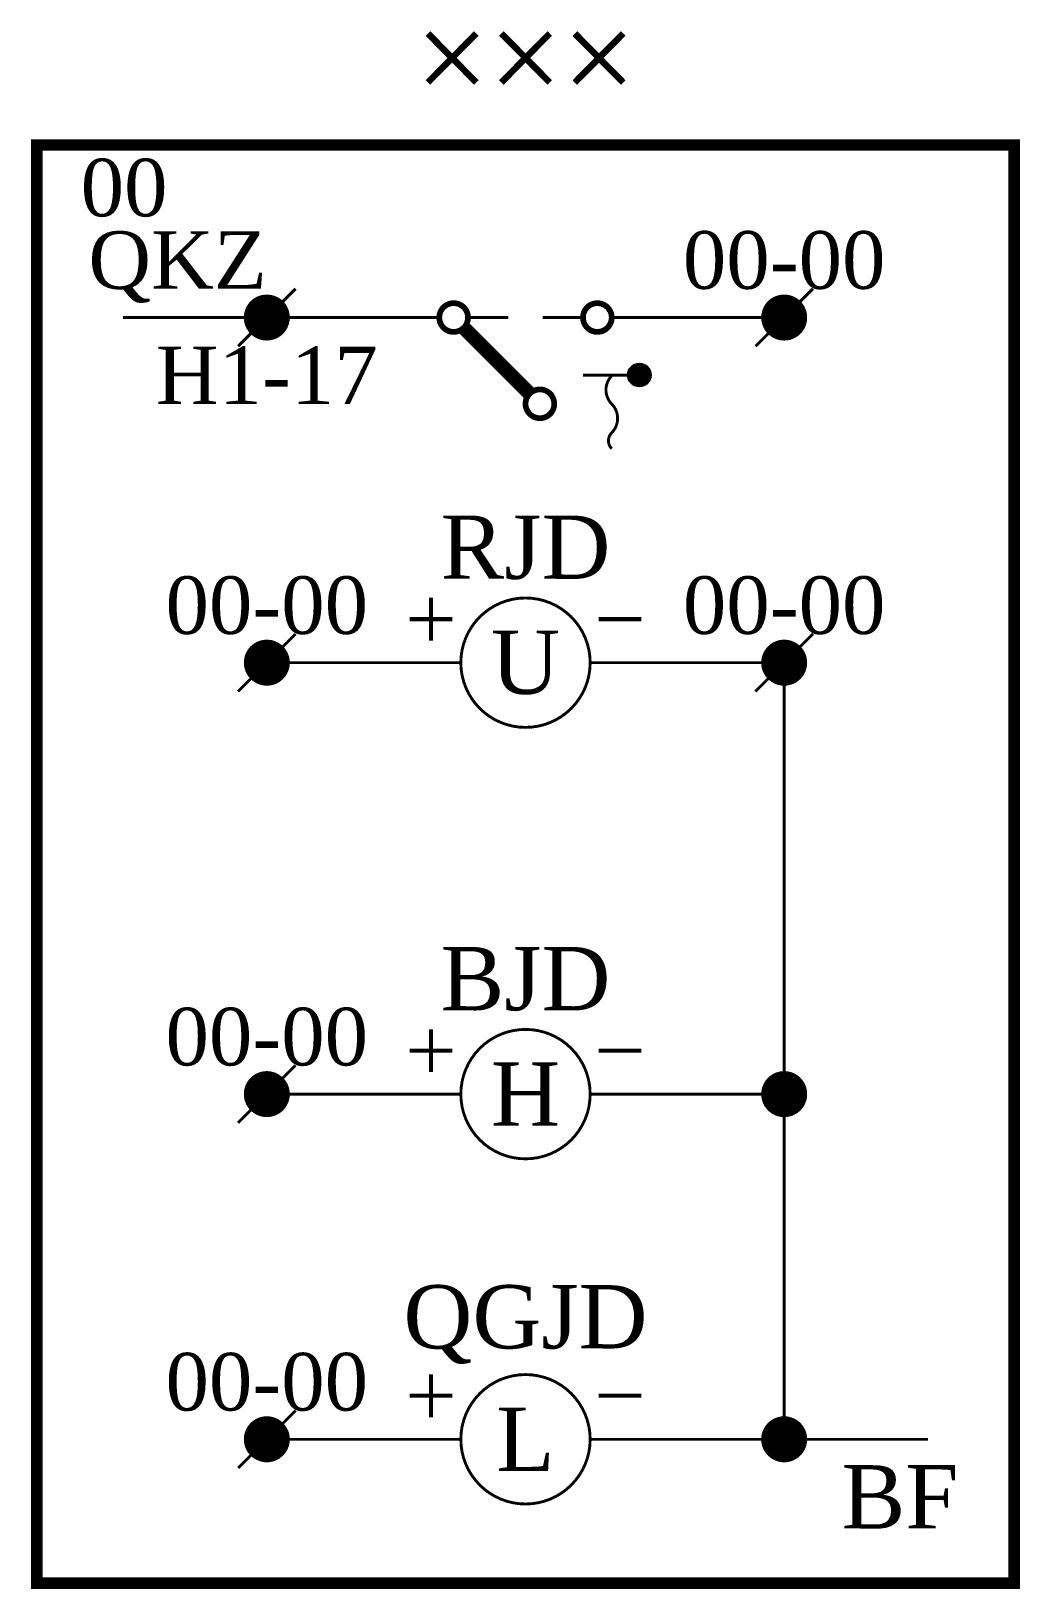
# Model space of a CAD drawing. Header units: millimetres. Extents: x -17.2 to 17.2, y -0.2 to 54.
import ezdxf
from ezdxf.enums import TextEntityAlignment as Align

# ---------------------------------------------------------------- set-up
doc = ezdxf.new("R2010")
doc.units = ezdxf.units.MM
doc.linetypes.add('DASHED', pattern=[0.75, 0.5, -0.25])
doc.styles.add('CHINESE', font='TIMES.TTF')

msp = doc.modelspace()

# ---------------------------------------------------------------- linework, layer by layer
at = {"color": 8, "linetype": 'DASHED', "const_width": 0.4}
msp.add_lwpolyline([(-17, 0), (17, 0), (17, 50), (-17, 50)], close=True, dxfattribs=at)
at = {"color": 8}
for points, const_width in [([(-10, 43), (-8, 45)], 0.1), ([(8, 43), (10, 45)], 0.1), ([(-2.146, 43.646), (0.146, 41.354)], 0.5), ([(-0.6, 44), (-2, 44)], 0.1), ([(2, 41.994), (4, 41.994)], 0.1), ([(-10, 31), (-8, 33)], 0.1), ([(8, 31), (10, 33)], 0.1), ([(-10, 16), (-8, 18)], 0.1), ([(-10, 4), (-8, 6)], 0.1)]:
    msp.add_lwpolyline(points, dxfattribs=dict(at, const_width=const_width))
for points, const_width in [([(-9.4, 44, 1), (-8.6, 44, 1)], 0.8), ([(-2, 44, -1), (-3, 44, -1)], 0.2), ([(3, 44, -1), (2, 44, -1)], 0.2), ([(8.6, 44, 1), (9.4, 44, 1)], 0.8), ([(3.763, 41.999, 1), (4.163, 41.999, 1)], 0.4), ([(1, 41, -1), (0, 41, -1)], 0.2), ([(-9.4, 32, 1), (-8.6, 32, 1)], 0.8), ([(8.6, 32, 1), (9.4, 32, 1)], 0.8), ([(-9.4, 17, 1), (-8.6, 17, 1)], 0.8), ([(8.6, 17, 1), (9.4, 17, 1)], 0.8), ([(-9.4, 5, 1), (-8.6, 5, 1)], 0.8), ([(8.6, 5, 1), (9.4, 5, 1)], 0.8)]:
    msp.add_lwpolyline(points, format="xyb", close=True, dxfattribs=dict(at, const_width=const_width))
at = {"color": 8, "linetype": 'DASHED', "const_width": 0.1}
for points in [[(-3, 44), (-14, 44)], [(9, 44), (3, 44)], [(-2.25, 32), (-9, 32)], [(9, 5), (9, 32), (2.25, 32)], [(-2.25, 17), (-9, 17)], [(9, 17), (2.25, 17)], [(-2.25, 5), (-9, 5)], [(14, 5), (2.25, 5)]]:
    msp.add_lwpolyline(points, dxfattribs=at)
at = {"color": 8, "linetype": 'Continuous', "const_width": 0.1}
msp.add_lwpolyline([(2, 44), (0.6, 44)], dxfattribs=at)
at = {"color": 8, "const_width": 0.1}
msp.add_lwpolyline([(3, 41.974, 0.408543), (3, 40.994, -0.408829), (3, 39.994, 0.408325), (3, 39.438, -2.291341)], format="xyb", dxfattribs=at)
at = {"color": 8, "linetype": 'DASHED', "const_width": 0.1}
for points in [[(-2.25, 32, 1), (2.25, 32, 1)], [(-2.25, 17, 1), (2.25, 17, 1)], [(-2.25, 5, 1), (2.25, 5, 1)]]:
    msp.add_lwpolyline(points, format="xyb", close=True, dxfattribs=at)
at = {"color": 8}
msp.add_circle((3.963, 42.001), 0.396, dxfattribs=at)

# ---------------------------------------------------------------- texts
at = {"color": 8, "style": 'CHINESE'}
for s, height, p in [('×××', 3, (0, 53)), ('00-00', 2, (9, 46)), ('H1-17', 2, (-9, 42)), ('RJD', 2.2, (0, 36)), ('00-00', 2, (-9, 34)), ('00-00', 2, (9, 34)), ('＋        －', 1.5, (0, 33.5)), ('U', 2.2, (0, 32)), ('BJD', 2.2, (0, 21)), ('00-00', 2, (-9, 19)), ('＋        －', 1.5, (0, 18.5)), ('H', 2.2, (0, 17)), ('QGJD', 2.2, (0, 9)), ('00-00', 2, (-9, 7)), ('＋        －', 1.5, (0, 6.5)), ('L', 2.2, (0, 5))]:
    msp.add_text(s, height=height, dxfattribs=at).set_placement(p, align=Align.MIDDLE)
for s, height, p in [('00', 2, (-15.476, 48.518)), ('BF', 2.2, (11, 3))]:
    msp.add_text(s, height=height, dxfattribs=at).set_placement(p, align=Align.MIDDLE_LEFT)
msp.add_text('QKZ', height=2, dxfattribs=at).set_placement((-9, 46), align=Align.MIDDLE_RIGHT)

doc.saveas('drawing.dxf')
